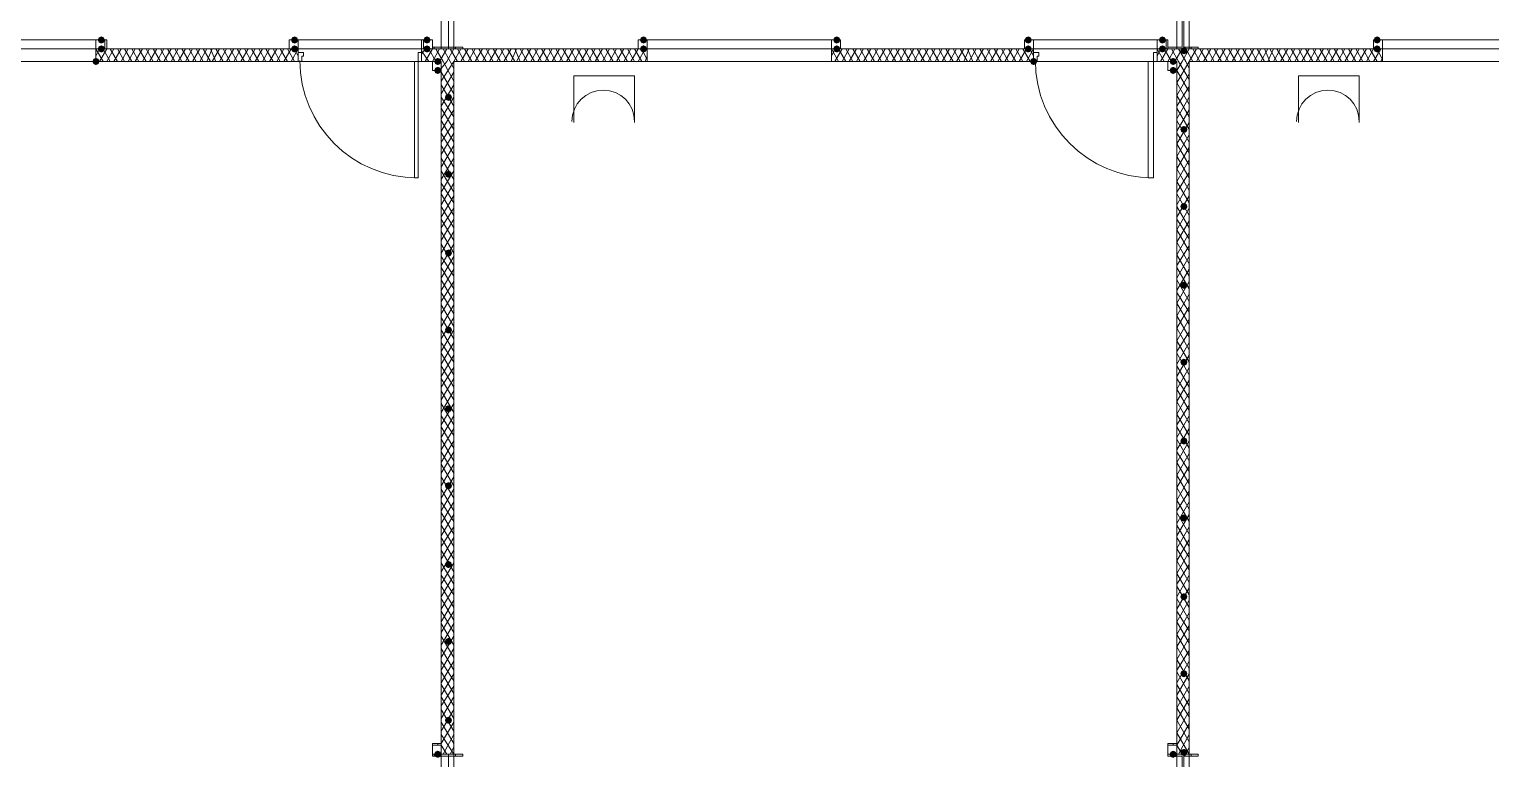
# Model space of a CAD drawing. Header units: millimetres. Extents: x 0 to 420, y 0 to 297.
# Drawn here: x 173.05 to 207.62, y 123.55 to 140.8 of the extents above; entities that cross this region are included whole.
import ezdxf

# ---------------------------------------------------------------- set-up
doc = ezdxf.new("R2010")
doc.units = ezdxf.units.MM

msp = doc.modelspace()

# ---------------------------------------------------------------- hatches: boundary and pattern name
for points in [[(174.836667, 140.546667), (174.811796, 140.486871), (174.752, 140.462), (174.692204, 140.486871), (174.667333, 140.546667), (174.692204, 140.606462), (174.752, 140.631333), (174.811796, 140.606463)], [(174.836667, 140.335), (174.811796, 140.275204), (174.752, 140.250333), (174.692204, 140.275204), (174.667333, 140.335), (174.692204, 140.394796), (174.752, 140.419667), (174.811796, 140.394796)], [(179.408667, 140.546667), (179.383796, 140.486871), (179.324, 140.462), (179.264204, 140.486871), (179.239333, 140.546667), (179.264204, 140.606462), (179.324, 140.631333), (179.383796, 140.606463)], [(179.408667, 140.335), (179.383796, 140.275204), (179.324, 140.250333), (179.264204, 140.275204), (179.239333, 140.335), (179.264204, 140.394796), (179.324, 140.419667), (179.383796, 140.394796)], [(182.541333, 140.546667), (182.516462, 140.486871), (182.456667, 140.462), (182.396871, 140.486871), (182.372, 140.546667), (182.396871, 140.606462), (182.456667, 140.631333), (182.516462, 140.606463)], [(182.541333, 140.335), (182.516462, 140.275204), (182.456667, 140.250333), (182.396871, 140.275204), (182.372, 140.335), (182.396871, 140.394796), (182.456667, 140.419667), (182.516462, 140.394796)], [(187.663667, 140.546667), (187.638796, 140.486871), (187.579, 140.462), (187.519204, 140.486871), (187.494333, 140.546667), (187.519204, 140.606462), (187.579, 140.631333), (187.638796, 140.606463)], [(187.663667, 140.335), (187.638796, 140.275204), (187.579, 140.250333), (187.519204, 140.275204), (187.494333, 140.335), (187.519204, 140.394796), (187.579, 140.419667), (187.638796, 140.394796)], [(192.235667, 140.546667), (192.210796, 140.486871), (192.151, 140.462), (192.091204, 140.486871), (192.066333, 140.546667), (192.091204, 140.606462), (192.151, 140.631333), (192.210796, 140.606463)], [(192.235667, 140.335), (192.210796, 140.275204), (192.151, 140.250333), (192.091204, 140.275204), (192.066333, 140.335), (192.091204, 140.394796), (192.151, 140.419667), (192.210796, 140.394796)], [(196.765333, 140.546667), (196.740462, 140.486871), (196.680667, 140.462), (196.620871, 140.486871), (196.596, 140.546667), (196.620871, 140.606462), (196.680667, 140.631333), (196.740462, 140.606463)], [(196.765333, 140.335), (196.740462, 140.275204), (196.680667, 140.250333), (196.620871, 140.275204), (196.596, 140.335), (196.620871, 140.394796), (196.680667, 140.419667), (196.740462, 140.394796)], [(199.940333, 140.546667), (199.915462, 140.486871), (199.855667, 140.462), (199.795871, 140.486871), (199.771, 140.546667), (199.795871, 140.606462), (199.855667, 140.631333), (199.915462, 140.606463)], [(199.940333, 140.335), (199.915462, 140.275204), (199.855667, 140.250333), (199.795871, 140.275204), (199.771, 140.335), (199.795871, 140.394796), (199.855667, 140.419667), (199.915462, 140.394796)], [(205.020333, 140.546667), (204.995462, 140.486871), (204.935667, 140.462), (204.875871, 140.486871), (204.851, 140.546667), (204.875871, 140.606462), (204.935667, 140.631333), (204.995462, 140.606463)], [(205.020333, 140.335), (204.995462, 140.275204), (204.935667, 140.250333), (204.875871, 140.275204), (204.851, 140.335), (204.875871, 140.394796), (204.935667, 140.419667), (204.995462, 140.394796)], [(174.709667, 140.038667), (174.684796, 139.978871), (174.625, 139.954), (174.565204, 139.978871), (174.540333, 140.038667), (174.565204, 140.098462), (174.625, 140.123333), (174.684796, 140.098463)], [(182.795333, 140.038667), (182.770462, 139.978871), (182.710667, 139.954), (182.650871, 139.978871), (182.626, 140.038667), (182.650871, 140.098462), (182.710667, 140.123333), (182.770462, 140.098463)], [(196.892333, 140.038667), (196.867462, 139.978871), (196.807667, 139.954), (196.747871, 139.978871), (196.723, 140.038667), (196.747871, 140.098462), (196.807667, 140.123333), (196.867462, 140.098463)], [(200.194333, 140.038667), (200.169463, 139.978871), (200.109667, 139.954), (200.049871, 139.978871), (200.025, 140.038667), (200.049871, 140.098462), (200.109667, 140.123333), (200.169462, 140.098463)], [(200.448333, 140.292667), (200.423463, 140.232871), (200.363667, 140.208), (200.303871, 140.232871), (200.279, 140.292667), (200.303871, 140.352462), (200.363667, 140.377333), (200.423462, 140.352463)], [(182.795333, 139.827), (182.770462, 139.767204), (182.710667, 139.742333), (182.650871, 139.767204), (182.626, 139.827), (182.650871, 139.886796), (182.710667, 139.911667), (182.770462, 139.886796)], [(200.194333, 139.827), (200.169463, 139.767204), (200.109667, 139.742333), (200.049871, 139.767204), (200.025, 139.827), (200.049871, 139.886796), (200.109667, 139.911667), (200.169462, 139.886796)], [(183.049333, 139.192), (183.024463, 139.132204), (182.964667, 139.107333), (182.904871, 139.132204), (182.88, 139.192), (182.904871, 139.251796), (182.964667, 139.276667), (183.024462, 139.251796)], [(200.448333, 138.43), (200.423463, 138.370204), (200.363667, 138.345333), (200.303871, 138.370204), (200.279, 138.43), (200.303871, 138.489796), (200.363667, 138.514667), (200.423462, 138.489796)], [(183.049333, 137.371667), (183.024463, 137.311871), (182.964667, 137.287), (182.904871, 137.311871), (182.88, 137.371667), (182.904871, 137.431462), (182.964667, 137.456333), (183.024462, 137.431463)], [(200.448333, 136.609667), (200.423463, 136.549871), (200.363667, 136.525), (200.303871, 136.549871), (200.279, 136.609667), (200.303871, 136.669462), (200.363667, 136.694333), (200.423462, 136.669463)], [(183.049333, 135.509), (183.024463, 135.449204), (182.964667, 135.424333), (182.904871, 135.449204), (182.88, 135.509), (182.904871, 135.568796), (182.964667, 135.593667), (183.024462, 135.568796)], [(200.448333, 134.747), (200.423463, 134.687204), (200.363667, 134.662333), (200.303871, 134.687204), (200.279, 134.747), (200.303871, 134.806796), (200.363667, 134.831667), (200.423462, 134.806796)], [(183.049333, 133.688667), (183.024463, 133.628871), (182.964667, 133.604), (182.904871, 133.628871), (182.88, 133.688667), (182.904871, 133.748462), (182.964667, 133.773333), (183.024462, 133.748463)], [(200.448333, 132.926667), (200.423463, 132.866871), (200.363667, 132.842), (200.303871, 132.866871), (200.279, 132.926667), (200.303871, 132.986462), (200.363667, 133.011333), (200.423462, 132.986463)], [(183.049333, 131.826), (183.024463, 131.766204), (182.964667, 131.741333), (182.904871, 131.766204), (182.88, 131.826), (182.904871, 131.885796), (182.964667, 131.910667), (183.024462, 131.885796)], [(200.448333, 131.064), (200.423463, 131.004204), (200.363667, 130.979333), (200.303871, 131.004204), (200.279, 131.064), (200.303871, 131.123796), (200.363667, 131.148667), (200.423462, 131.123796)], [(183.049333, 130.005667), (183.024463, 129.945871), (182.964667, 129.921), (182.904871, 129.945871), (182.88, 130.005667), (182.904871, 130.065462), (182.964667, 130.090333), (183.024462, 130.065463)], [(200.448333, 129.243667), (200.423463, 129.183871), (200.363667, 129.159), (200.303871, 129.183871), (200.279, 129.243667), (200.303871, 129.303462), (200.363667, 129.328333), (200.423462, 129.303463)], [(183.049333, 128.143), (183.024463, 128.083204), (182.964667, 128.058333), (182.904871, 128.083204), (182.88, 128.143), (182.904871, 128.202796), (182.964667, 128.227667), (183.024462, 128.202796)], [(200.448333, 127.381), (200.423463, 127.321204), (200.363667, 127.296333), (200.303871, 127.321204), (200.279, 127.381), (200.303871, 127.440796), (200.363667, 127.465667), (200.423462, 127.440796)], [(183.049333, 126.322667), (183.024463, 126.262871), (182.964667, 126.238), (182.904871, 126.262871), (182.88, 126.322667), (182.904871, 126.382462), (182.964667, 126.407333), (183.024462, 126.382463)], [(200.448333, 125.560667), (200.423463, 125.500871), (200.363667, 125.476), (200.303871, 125.500871), (200.279, 125.560667), (200.303871, 125.620462), (200.363667, 125.645333), (200.423462, 125.620463)], [(183.049333, 124.46), (183.024463, 124.400204), (182.964667, 124.375333), (182.904871, 124.400204), (182.88, 124.46), (182.904871, 124.519796), (182.964667, 124.544667), (183.024462, 124.519796)], [(182.795333, 123.655667), (182.770462, 123.595871), (182.710667, 123.571), (182.650871, 123.595871), (182.626, 123.655667), (182.650871, 123.715462), (182.710667, 123.740333), (182.770462, 123.715463)], [(200.194333, 123.655667), (200.169463, 123.595871), (200.109667, 123.571), (200.049871, 123.595871), (200.025, 123.655667), (200.049871, 123.715462), (200.109667, 123.740333), (200.169462, 123.715463)], [(200.448333, 123.698), (200.423463, 123.638204), (200.363667, 123.613333), (200.303871, 123.638204), (200.279, 123.698), (200.303871, 123.757796), (200.363667, 123.782667), (200.423462, 123.757796)]]:
    msp.add_hatch(color=7).paths.add_polyline_path(points, flags=0)

# ---------------------------------------------------------------- linework, layer by layer
at = {"color": 7, "lineweight": 0}
for points in [[(182.795333, 151.468667), (165.692667, 151.468667), (165.692667, 140.335), (182.795333, 140.335)], [(200.194333, 140.335), (200.194333, 151.468667), (183.091667, 151.468667), (183.091667, 140.335)], [(200.490667, 151.468667), (200.490667, 140.335), (217.593333, 140.335), (217.593333, 151.468667)], [(183.303333, 141.054667), (182.583667, 141.054667), (182.583667, 141.012333), (182.964667, 141.012333), (182.964667, 140.377333), (182.583667, 140.377333), (182.583667, 140.335), (183.303333, 140.335), (183.303333, 140.377333), (182.964667, 140.377333), (182.964667, 141.012333), (183.303333, 141.012333)], [(200.702333, 141.054667), (199.982667, 141.054667), (199.982667, 141.012333), (200.321333, 141.012333), (200.321333, 140.377333), (199.982667, 140.377333), (199.982667, 140.335), (200.702333, 140.335), (200.702333, 140.377333), (200.363667, 140.377333), (200.363667, 141.012333), (200.702333, 141.012333)], [(179.197, 140.546667), (179.408667, 140.546667), (179.408667, 140.335), (179.197, 140.335), (179.197, 140.546667), (179.408667, 140.546667), (179.408667, 140.335), (179.197, 140.335)], [(182.329667, 140.546667), (182.583667, 140.546667), (182.583667, 140.335), (182.329667, 140.335)], [(182.372, 140.546667), (182.372, 140.335), (182.583667, 140.335), (182.583667, 140.546667)], [(187.452, 140.546667), (187.663667, 140.546667), (187.663667, 140.335), (187.452, 140.335), (187.452, 140.546667), (187.663667, 140.546667), (187.663667, 140.335), (187.452, 140.335)], [(196.596, 140.546667), (196.807667, 140.546667), (196.807667, 140.335), (196.596, 140.335), (196.596, 140.546667), (196.807667, 140.546667), (196.807667, 140.335), (196.596, 140.335)], [(204.851, 140.546667), (205.062667, 140.546667), (205.062667, 140.335), (204.851, 140.335), (204.851, 140.546667), (205.062667, 140.546667), (205.062667, 140.335), (204.851, 140.335)], [(179.535667, 140.250333), (179.535667, 140.165667), (179.493333, 140.165667), (179.493333, 140.038667), (179.408667, 140.038667), (179.408667, 140.250333)], [(179.408667, 140.038667), (179.408667, 140.250333)], [(182.329667, 140.250333), (182.329667, 140.038667), (182.245, 140.038667), (182.245, 140.165667), (182.245, 140.250333)], [(182.329667, 140.038667), (182.329667, 140.250333)], [(196.934667, 140.250333), (196.934667, 140.165667), (196.892333, 140.165667), (196.892333, 140.038667), (196.807667, 140.038667), (196.807667, 140.250333)], [(196.807667, 140.038667), (196.807667, 140.250333)], [(199.728667, 140.250333), (199.728667, 140.038667), (199.644, 140.038667), (199.644, 140.165667), (199.644, 140.250333)], [(199.728667, 140.038667), (199.728667, 140.250333)], [(165.692667, 105.537), (182.795333, 105.537), (182.795333, 140.038667), (179.112333, 140.038667), (165.946667, 140.038667), (165.692667, 140.038667)], [(182.245, 137.287), (182.245, 140.038667), (182.160333, 140.038667), (182.160333, 137.287)], [(182.795333, 140.038667), (182.583667, 140.038667), (182.583667, 139.827), (182.795333, 139.827), (182.795333, 140.038667), (182.583667, 140.038667), (182.583667, 139.827), (182.795333, 139.827)], [(183.091667, 105.537), (200.194333, 105.537), (200.194333, 140.038667), (196.511333, 140.038667), (183.345667, 140.038667), (183.091667, 140.038667)], [(199.644, 137.287), (199.644, 140.038667), (199.517, 140.038667), (199.517, 137.287)], [(200.194333, 140.038667), (199.982667, 140.038667), (199.982667, 139.827), (200.194333, 139.827), (200.194333, 140.038667), (199.982667, 140.038667), (199.982667, 139.827), (200.194333, 139.827)], [(217.593333, 105.537), (217.593333, 140.038667), (213.910333, 140.038667), (200.744667, 140.038667), (200.490667, 140.038667), (200.490667, 105.537)], [(182.795333, 123.909667), (182.583667, 123.909667), (182.583667, 123.655667), (182.795333, 123.655667)], [(182.795333, 123.867333), (182.795333, 123.655667), (182.583667, 123.655667), (182.583667, 123.867333)], [(200.194333, 123.909667), (199.982667, 123.909667), (199.982667, 123.655667), (200.194333, 123.655667)], [(200.194333, 123.867333), (200.194333, 123.655667), (199.982667, 123.655667), (199.982667, 123.867333)], [(183.303333, 122.936), (182.583667, 122.936), (182.583667, 122.978333), (182.964667, 122.978333), (182.964667, 123.613333), (182.583667, 123.613333), (182.583667, 123.655667), (183.303333, 123.655667), (183.303333, 123.613333), (182.964667, 123.613333), (182.964667, 122.978333), (183.303333, 122.978333)], [(200.702333, 122.936), (199.982667, 122.936), (199.982667, 122.978333), (200.321333, 122.978333), (200.321333, 123.613333), (199.982667, 123.613333), (199.982667, 123.655667), (200.702333, 123.655667), (200.702333, 123.613333), (200.363667, 123.613333), (200.363667, 122.978333), (200.702333, 122.978333)]]:
    msp.add_lwpolyline(points, close=True, dxfattribs=at)
for points in [[(182.964667, 141.054667), (182.964667, 140.335)], [(200.363667, 141.054667), (200.363667, 140.335)], [(172.466, 140.546667), (174.625, 140.546667), (174.836667, 140.546667), (174.836667, 140.335), (174.625, 140.335), (174.625, 140.546667), (174.879, 140.546667), (174.879, 140.335), (174.625, 140.335), (174.625, 140.546667), (174.625, 140.462)], [(172.466, 140.335), (174.625, 140.335), (174.625, 140.462)], [(180.890333, 140.546667), (179.408667, 140.546667), (179.408667, 140.462)], [(179.408667, 140.462), (179.408667, 140.335), (180.890333, 140.335)], [(182.329667, 140.462), (182.329667, 140.546667), (180.890333, 140.546667)], [(180.890333, 140.335), (182.329667, 140.335), (182.329667, 140.462)], [(189.865, 140.546667), (187.663667, 140.546667), (187.663667, 140.462)], [(187.663667, 140.462), (187.663667, 140.335), (189.865, 140.335)], [(189.865, 140.546667), (192.024, 140.546667), (192.235667, 140.546667), (192.235667, 140.335), (192.024, 140.335), (192.024, 140.546667), (192.235667, 140.546667), (192.235667, 140.335), (192.024, 140.335), (192.024, 140.546667), (192.024, 140.462)], [(189.865, 140.335), (192.024, 140.335), (192.024, 140.462)], [(198.289333, 140.546667), (196.807667, 140.546667), (196.807667, 140.462)], [(196.807667, 140.462), (196.807667, 140.335), (198.289333, 140.335)], [(198.289333, 140.546667), (199.728667, 140.546667), (199.940333, 140.546667), (199.940333, 140.335), (199.728667, 140.335), (199.728667, 140.546667), (199.982667, 140.546667), (199.982667, 140.335), (199.728667, 140.335), (199.728667, 140.546667), (199.728667, 140.462)], [(198.289333, 140.335), (199.728667, 140.335), (199.728667, 140.462)], [(207.221667, 140.546667), (205.062667, 140.546667), (205.062667, 140.462)], [(205.062667, 140.462), (205.062667, 140.335), (207.221667, 140.335)], [(207.221667, 140.546667), (209.423, 140.546667), (209.634667, 140.546667), (209.634667, 140.335), (209.423, 140.335), (209.423, 140.546667), (209.634667, 140.546667), (209.634667, 140.335), (209.423, 140.335), (209.423, 140.546667), (209.423, 140.462)], [(207.221667, 140.335), (209.423, 140.335), (209.423, 140.462)], [(174.625, 140.165667), (174.709667, 140.335)], [(174.794333, 140.038667), (174.625, 140.335)], [(174.625, 140.335), (174.625, 140.038667)], [(174.625, 140.335), (174.625, 140.038667)], [(179.408667, 140.335), (174.625, 140.335)], [(174.709667, 140.038667), (174.879, 140.335)], [(174.963667, 140.038667), (174.794333, 140.335)], [(174.879, 140.038667), (175.048333, 140.335)], [(175.133, 140.038667), (174.963667, 140.335)], [(175.048333, 140.038667), (175.217667, 140.335)], [(175.302333, 140.038667), (175.133, 140.335)], [(175.217667, 140.038667), (175.387, 140.335)], [(175.471667, 140.038667), (175.302333, 140.335)], [(175.387, 140.038667), (175.556333, 140.335)], [(175.641, 140.038667), (175.471667, 140.335)], [(175.556333, 140.038667), (175.725667, 140.335)], [(175.810333, 140.038667), (175.641, 140.335)], [(175.725667, 140.038667), (175.895, 140.335)], [(175.979667, 140.038667), (175.810333, 140.335)], [(175.895, 140.038667), (176.064333, 140.335)], [(176.149, 140.038667), (175.979667, 140.335)], [(176.064333, 140.038667), (176.233667, 140.335)], [(176.318333, 140.038667), (176.149, 140.335)], [(176.233667, 140.038667), (176.403, 140.335)], [(176.487667, 140.038667), (176.318333, 140.335)], [(176.403, 140.038667), (176.572333, 140.335)], [(176.657, 140.038667), (176.487667, 140.335)], [(176.572333, 140.038667), (176.741667, 140.335)], [(176.826333, 140.038667), (176.657, 140.335)], [(176.741667, 140.038667), (176.911, 140.335)], [(176.995667, 140.038667), (176.826333, 140.335)], [(176.911, 140.038667), (177.080333, 140.335)], [(177.165, 140.038667), (176.995667, 140.335)], [(177.080333, 140.038667), (177.249667, 140.335)], [(177.334333, 140.038667), (177.165, 140.335)], [(177.249667, 140.038667), (177.376667, 140.335)], [(177.461333, 140.038667), (177.334333, 140.335)], [(177.376667, 140.038667), (177.546, 140.335)], [(177.630667, 140.038667), (177.461333, 140.335)], [(177.546, 140.038667), (177.715333, 140.335)], [(177.8, 140.038667), (177.630667, 140.335)], [(177.715333, 140.038667), (177.884667, 140.335)], [(177.969333, 140.038667), (177.8, 140.335)], [(177.884667, 140.038667), (178.054, 140.335)], [(178.138667, 140.038667), (177.969333, 140.335)], [(178.054, 140.038667), (178.223333, 140.335)], [(178.308, 140.038667), (178.138667, 140.335)], [(178.223333, 140.038667), (178.392667, 140.335)], [(178.477333, 140.038667), (178.308, 140.335)], [(178.392667, 140.038667), (178.562, 140.335)], [(178.646667, 140.038667), (178.477333, 140.335)], [(178.562, 140.038667), (178.731333, 140.335)], [(178.816, 140.038667), (178.646667, 140.335)], [(178.731333, 140.038667), (178.900667, 140.335)], [(178.985333, 140.038667), (178.816, 140.335)], [(178.900667, 140.038667), (179.07, 140.335)], [(179.154667, 140.038667), (178.985333, 140.335)], [(179.07, 140.038667), (179.239333, 140.335)], [(179.324, 140.038667), (179.154667, 140.335)], [(179.239333, 140.038667), (179.408667, 140.335)], [(179.408667, 140.165667), (179.324, 140.335)], [(179.408667, 140.335), (179.408667, 140.250333), (179.408667, 140.038667)], [(179.408667, 140.335), (179.408667, 140.250333)], [(179.408667, 140.038667), (179.408667, 140.081)], [(179.451, 140.059833), (179.465316, 139.776325), (179.507334, 139.501006), (179.57566, 139.235272), (179.668901, 138.980515), (179.785663, 138.73813), (179.924552, 138.509509), (180.084176, 138.296048), (180.263139, 138.099139), (180.460048, 137.920176), (180.673509, 137.760552), (180.90213, 137.621663), (181.144515, 137.504901), (181.399272, 137.41166), (181.665006, 137.343334), (181.940325, 137.301316), (182.223833, 137.287)], [(182.329667, 140.208), (182.414333, 140.335)], [(182.329667, 140.335), (182.329667, 140.250333), (182.329667, 140.038667)], [(182.329667, 140.335), (182.329667, 140.250333)], [(187.663667, 140.335), (182.329667, 140.335)], [(182.499, 140.038667), (182.329667, 140.292667)], [(182.414333, 140.038667), (182.583667, 140.335)], [(182.668333, 140.038667), (182.499, 140.335)], [(182.583667, 140.038667), (182.753, 140.335)], [(182.626, 140.377333), (182.626, 140.335)], [(182.837667, 140.038667), (182.668333, 140.335)], [(182.753, 140.038667), (182.922333, 140.335)], [(182.795333, 140.377333), (182.795333, 140.335)], [(183.007, 140.038667), (182.837667, 140.335)], [(182.922333, 140.038667), (183.091667, 140.335)], [(183.176333, 140.038667), (183.007, 140.335)], [(183.091667, 140.038667), (183.261, 140.335)], [(183.134, 140.377333), (183.134, 140.335)], [(183.345667, 140.038667), (183.176333, 140.335)], [(183.261, 140.038667), (183.430333, 140.335)], [(183.303333, 140.377333), (183.303333, 140.335)], [(183.515, 140.038667), (183.345667, 140.335)], [(183.430333, 140.038667), (183.599667, 140.335)], [(183.684333, 140.038667), (183.515, 140.335)], [(183.599667, 140.038667), (183.769, 140.335)], [(183.853667, 140.038667), (183.684333, 140.335)], [(183.769, 140.038667), (183.938333, 140.335)], [(184.023, 140.038667), (183.853667, 140.335)], [(183.938333, 140.038667), (184.107667, 140.335)], [(184.192333, 140.038667), (184.023, 140.335)], [(184.107667, 140.038667), (184.277, 140.335)], [(184.361667, 140.038667), (184.192333, 140.335)], [(184.277, 140.038667), (184.446333, 140.335)], [(184.531, 140.038667), (184.361667, 140.335)], [(184.446333, 140.038667), (184.573333, 140.335)], [(184.658, 140.038667), (184.531, 140.335)], [(184.573333, 140.038667), (184.742667, 140.335)], [(184.827333, 140.038667), (184.658, 140.335)], [(184.742667, 140.038667), (184.912, 140.335)], [(184.996667, 140.038667), (184.827333, 140.335)], [(184.912, 140.038667), (185.081333, 140.335)], [(185.166, 140.038667), (184.996667, 140.335)], [(185.081333, 140.038667), (185.250667, 140.335)], [(185.335333, 140.038667), (185.166, 140.335)], [(185.250667, 140.038667), (185.42, 140.335)], [(185.504667, 140.038667), (185.335333, 140.335)], [(185.42, 140.038667), (185.589333, 140.335)], [(185.674, 140.038667), (185.504667, 140.335)], [(185.589333, 140.038667), (185.758667, 140.335)], [(185.843333, 140.038667), (185.674, 140.335)], [(185.758667, 140.038667), (185.928, 140.335)], [(186.012667, 140.038667), (185.843333, 140.335)], [(185.928, 140.038667), (186.097333, 140.335)], [(186.182, 140.038667), (186.012667, 140.335)], [(186.097333, 140.038667), (186.266667, 140.335)], [(186.351333, 140.038667), (186.182, 140.335)], [(186.266667, 140.038667), (186.436, 140.335)], [(186.520667, 140.038667), (186.351333, 140.335)], [(186.436, 140.038667), (186.605333, 140.335)], [(186.69, 140.038667), (186.520667, 140.335)], [(186.605333, 140.038667), (186.774667, 140.335)], [(186.859333, 140.038667), (186.69, 140.335)], [(186.774667, 140.038667), (186.944, 140.335)], [(187.028667, 140.038667), (186.859333, 140.335)], [(186.944, 140.038667), (187.113333, 140.335)], [(187.198, 140.038667), (187.028667, 140.335)], [(187.113333, 140.038667), (187.282667, 140.335)], [(187.367333, 140.038667), (187.198, 140.335)], [(187.282667, 140.038667), (187.452, 140.335)], [(187.536667, 140.038667), (187.367333, 140.335)], [(187.452, 140.038667), (187.621333, 140.335)], [(187.663667, 140.081), (187.536667, 140.335)], [(187.621333, 140.038667), (187.663667, 140.165667)], [(187.663667, 140.335), (187.663667, 140.038667)], [(187.663667, 140.335), (187.663667, 140.038667)], [(192.024, 140.165667), (192.108667, 140.335)], [(192.193333, 140.038667), (192.024, 140.335)], [(192.024, 140.335), (192.024, 140.038667)], [(192.024, 140.335), (192.024, 140.038667)], [(196.807667, 140.335), (192.024, 140.335)], [(192.024, 140.038667), (192.024, 140.081)], [(192.108667, 140.038667), (192.278, 140.335)], [(192.362667, 140.038667), (192.193333, 140.335)], [(192.278, 140.038667), (192.447333, 140.335)], [(192.532, 140.038667), (192.362667, 140.335)], [(192.447333, 140.038667), (192.616667, 140.335)], [(192.701333, 140.038667), (192.532, 140.335)], [(192.616667, 140.038667), (192.786, 140.335)], [(192.870667, 140.038667), (192.701333, 140.335)], [(192.786, 140.038667), (192.955333, 140.335)], [(193.04, 140.038667), (192.870667, 140.335)], [(192.955333, 140.038667), (193.124667, 140.335)], [(193.209333, 140.038667), (193.04, 140.335)], [(193.124667, 140.038667), (193.294, 140.335)], [(193.378667, 140.038667), (193.209333, 140.335)], [(193.294, 140.038667), (193.463333, 140.335)], [(193.548, 140.038667), (193.378667, 140.335)], [(193.463333, 140.038667), (193.632667, 140.335)], [(193.717333, 140.038667), (193.548, 140.335)], [(193.632667, 140.038667), (193.802, 140.335)], [(193.886667, 140.038667), (193.717333, 140.335)], [(193.802, 140.038667), (193.971333, 140.335)], [(194.056, 140.038667), (193.886667, 140.335)], [(193.971333, 140.038667), (194.140667, 140.335)], [(194.225333, 140.038667), (194.056, 140.335)], [(194.140667, 140.038667), (194.31, 140.335)], [(194.394667, 140.038667), (194.225333, 140.335)], [(194.31, 140.038667), (194.479333, 140.335)], [(194.564, 140.038667), (194.394667, 140.335)], [(194.479333, 140.038667), (194.648667, 140.335)], [(194.733333, 140.038667), (194.564, 140.335)], [(194.648667, 140.038667), (194.818, 140.335)], [(194.902667, 140.038667), (194.733333, 140.335)], [(194.818, 140.038667), (194.987333, 140.335)], [(195.072, 140.038667), (194.902667, 140.335)], [(194.987333, 140.038667), (195.156667, 140.335)], [(195.241333, 140.038667), (195.072, 140.335)], [(195.156667, 140.038667), (195.283667, 140.335)], [(195.368333, 140.038667), (195.241333, 140.335)], [(195.283667, 140.038667), (195.453, 140.335)], [(195.537667, 140.038667), (195.368333, 140.335)], [(195.453, 140.038667), (195.622333, 140.335)], [(195.707, 140.038667), (195.537667, 140.335)], [(195.622333, 140.038667), (195.791667, 140.335)], [(195.876333, 140.038667), (195.707, 140.335)], [(195.791667, 140.038667), (195.961, 140.335)], [(196.045667, 140.038667), (195.876333, 140.335)], [(195.961, 140.038667), (196.130333, 140.335)], [(196.215, 140.038667), (196.045667, 140.335)], [(196.130333, 140.038667), (196.299667, 140.335)], [(196.384333, 140.038667), (196.215, 140.335)], [(196.299667, 140.038667), (196.469, 140.335)], [(196.553667, 140.038667), (196.384333, 140.335)], [(196.469, 140.038667), (196.638333, 140.335)], [(196.723, 140.038667), (196.553667, 140.335)], [(196.638333, 140.038667), (196.807667, 140.335)], [(196.807667, 140.165667), (196.723, 140.335)], [(196.807667, 140.335), (196.807667, 140.250333), (196.807667, 140.038667)], [(196.807667, 140.335), (196.807667, 140.250333)], [(196.85, 140.059833), (196.864316, 139.776325), (196.906334, 139.501006), (196.97466, 139.235272), (197.067901, 138.980515), (197.184663, 138.73813), (197.323552, 138.509509), (197.483176, 138.296048), (197.662139, 138.099139), (197.859048, 137.920176), (198.072509, 137.760552), (198.30113, 137.621663), (198.543515, 137.504901), (198.798272, 137.41166), (199.064006, 137.343334), (199.339325, 137.301316), (199.622833, 137.287)], [(199.728667, 140.165667), (199.813333, 140.335)], [(199.898, 140.038667), (199.728667, 140.335)], [(199.728667, 140.335), (199.728667, 140.250333), (199.728667, 140.038667)], [(199.728667, 140.335), (199.728667, 140.250333)], [(205.062667, 140.335), (199.728667, 140.335)], [(199.813333, 140.038667), (199.982667, 140.335)], [(200.067333, 140.038667), (199.898, 140.335)], [(199.982667, 140.377333), (199.982667, 140.335)], [(199.982667, 140.038667), (200.152, 140.335)], [(200.236667, 140.038667), (200.067333, 140.335)], [(200.152, 140.038667), (200.321333, 140.335)], [(200.194333, 140.377333), (200.194333, 140.335)], [(200.406, 140.038667), (200.236667, 140.335)], [(200.321333, 140.038667), (200.490667, 140.335)], [(200.575333, 140.038667), (200.406, 140.335)], [(200.490667, 140.038667), (200.66, 140.335)], [(200.533, 140.377333), (200.533, 140.335)], [(200.744667, 140.038667), (200.575333, 140.335)], [(200.66, 140.038667), (200.829333, 140.335)], [(200.702333, 140.377333), (200.702333, 140.335)], [(200.914, 140.038667), (200.744667, 140.335)], [(200.829333, 140.038667), (200.998667, 140.335)], [(201.083333, 140.038667), (200.914, 140.335)], [(200.998667, 140.038667), (201.168, 140.335)], [(201.252667, 140.038667), (201.083333, 140.335)], [(201.168, 140.038667), (201.337333, 140.335)], [(201.422, 140.038667), (201.252667, 140.335)], [(201.337333, 140.038667), (201.506667, 140.335)], [(201.591333, 140.038667), (201.422, 140.335)], [(201.506667, 140.038667), (201.676, 140.335)], [(201.760667, 140.038667), (201.591333, 140.335)], [(201.676, 140.038667), (201.845333, 140.335)], [(201.93, 140.038667), (201.760667, 140.335)], [(201.845333, 140.038667), (202.014667, 140.335)], [(202.099333, 140.038667), (201.93, 140.335)], [(202.014667, 140.038667), (202.184, 140.335)], [(202.268667, 140.038667), (202.099333, 140.335)], [(202.184, 140.038667), (202.353333, 140.335)], [(202.395667, 140.038667), (202.268667, 140.335)], [(202.353333, 140.038667), (202.480333, 140.335)], [(202.565, 140.038667), (202.395667, 140.335)], [(202.480333, 140.038667), (202.649667, 140.335)], [(202.734333, 140.038667), (202.565, 140.335)], [(202.649667, 140.038667), (202.819, 140.335)], [(202.903667, 140.038667), (202.734333, 140.335)], [(202.819, 140.038667), (202.988333, 140.335)], [(203.073, 140.038667), (202.903667, 140.335)], [(202.988333, 140.038667), (203.157667, 140.335)], [(203.242333, 140.038667), (203.073, 140.335)], [(203.157667, 140.038667), (203.327, 140.335)], [(203.411667, 140.038667), (203.242333, 140.335)], [(203.327, 140.038667), (203.496333, 140.335)], [(203.581, 140.038667), (203.411667, 140.335)], [(203.496333, 140.038667), (203.665667, 140.335)], [(203.750333, 140.038667), (203.581, 140.335)], [(203.665667, 140.038667), (203.835, 140.335)], [(203.919667, 140.038667), (203.750333, 140.335)], [(203.835, 140.038667), (204.004333, 140.335)], [(204.089, 140.038667), (203.919667, 140.335)], [(204.004333, 140.038667), (204.173667, 140.335)], [(204.258333, 140.038667), (204.089, 140.335)], [(204.173667, 140.038667), (204.343, 140.335)], [(204.427667, 140.038667), (204.258333, 140.335)], [(204.343, 140.038667), (204.512333, 140.335)], [(204.597, 140.038667), (204.427667, 140.335)], [(204.512333, 140.038667), (204.681667, 140.335)], [(204.766333, 140.038667), (204.597, 140.335)], [(204.681667, 140.038667), (204.851, 140.335)], [(204.935667, 140.038667), (204.766333, 140.335)], [(204.851, 140.038667), (205.020333, 140.335)], [(205.062667, 140.081), (204.935667, 140.335)], [(205.020333, 140.038667), (205.062667, 140.123333)], [(205.062667, 140.335), (205.062667, 140.038667)], [(205.062667, 140.335), (205.062667, 140.038667)], [(174.625, 140.038667), (179.408667, 140.038667)], [(182.329667, 140.038667), (182.795333, 140.038667)], [(182.795333, 139.869333), (182.922333, 140.038667)], [(182.795333, 139.573), (183.091667, 140.038667)], [(182.795333, 140.038667), (182.795333, 123.655667), (183.091667, 123.655667), (183.091667, 140.038667)], [(182.795333, 139.276667), (183.091667, 139.784667)], [(183.091667, 139.276667), (182.795333, 139.784667)], [(183.091667, 139.573), (182.837667, 140.038667)], [(183.091667, 139.869333), (183.007, 140.038667)], [(183.091667, 140.038667), (187.663667, 140.038667)], [(192.024, 140.038667), (196.807667, 140.038667)], [(199.728667, 140.038667), (200.194333, 140.038667)], [(200.194333, 139.827), (200.321333, 140.038667)], [(200.194333, 139.530667), (200.490667, 140.038667)], [(200.194333, 140.038667), (200.194333, 123.655667), (200.490667, 123.655667), (200.490667, 140.038667)], [(200.490667, 139.319), (200.194333, 139.827)], [(200.194333, 139.234333), (200.490667, 139.742333)], [(200.490667, 139.615333), (200.236667, 140.038667)], [(200.490667, 139.869333), (200.406, 140.038667)], [(200.490667, 140.038667), (205.062667, 140.038667)], [(182.795333, 138.980333), (183.091667, 139.488333)], [(183.091667, 138.980333), (182.795333, 139.488333)], [(200.490667, 139.022667), (200.194333, 139.530667)], [(200.194333, 138.980333), (200.490667, 139.446)], [(182.795333, 138.684), (183.091667, 139.192)], [(183.091667, 138.726333), (182.795333, 139.192)], [(200.490667, 138.726333), (200.194333, 139.234333)], [(200.194333, 138.684), (200.490667, 139.192)], [(183.091667, 138.43), (182.795333, 138.938)], [(182.795333, 138.387667), (183.091667, 138.895667)], [(200.490667, 138.43), (200.194333, 138.938)], [(200.194333, 138.387667), (200.490667, 138.895667)], [(183.091667, 138.133667), (182.795333, 138.641667)], [(182.795333, 138.133667), (183.091667, 138.599333)], [(182.795333, 137.837333), (183.091667, 138.345333)], [(183.091667, 137.837333), (182.795333, 138.345333)], [(200.490667, 138.133667), (200.194333, 138.641667)], [(200.194333, 138.091333), (200.490667, 138.599333)], [(200.490667, 137.879667), (200.194333, 138.345333)], [(182.795333, 137.541), (183.091667, 138.049)], [(183.091667, 137.541), (182.795333, 138.049)], [(200.194333, 137.795), (200.490667, 138.303)], [(200.490667, 137.583333), (200.194333, 138.091333)], [(200.194333, 137.498667), (200.490667, 138.006667)], [(182.795333, 137.244667), (183.091667, 137.752667)], [(183.091667, 137.244667), (182.795333, 137.752667)], [(200.490667, 137.287), (200.194333, 137.795)], [(200.194333, 137.202333), (200.490667, 137.710333)], [(182.795333, 136.948333), (183.091667, 137.456333)], [(183.091667, 136.948333), (182.795333, 137.456333)], [(200.490667, 136.990667), (200.194333, 137.498667)], [(200.194333, 136.948333), (200.490667, 137.414)], [(182.795333, 136.652), (183.091667, 137.16)], [(183.091667, 136.694333), (182.795333, 137.16)], [(200.490667, 136.694333), (200.194333, 137.202333)], [(200.194333, 136.652), (200.490667, 137.16)], [(183.091667, 136.398), (182.795333, 136.906)], [(182.795333, 136.355667), (183.091667, 136.863667)], [(183.091667, 136.101667), (182.795333, 136.609667)], [(200.490667, 136.398), (200.194333, 136.906)], [(200.194333, 136.355667), (200.490667, 136.863667)], [(200.490667, 136.101667), (200.194333, 136.609667)], [(182.795333, 136.101667), (183.091667, 136.567333)], [(182.795333, 135.805333), (183.091667, 136.313333)], [(183.091667, 135.805333), (182.795333, 136.313333)], [(200.194333, 136.059333), (200.490667, 136.567333)], [(200.490667, 135.847667), (200.194333, 136.313333)], [(200.194333, 135.763), (200.490667, 136.271)], [(182.795333, 135.509), (183.091667, 136.017)], [(183.091667, 135.509), (182.795333, 136.017)], [(200.490667, 135.551333), (200.194333, 136.059333)], [(200.194333, 135.466667), (200.490667, 135.974667)], [(182.795333, 135.212667), (183.091667, 135.720667)], [(183.091667, 135.212667), (182.795333, 135.720667)], [(200.490667, 135.255), (200.194333, 135.763)], [(200.194333, 135.212667), (200.490667, 135.678333)], [(182.795333, 134.916333), (183.091667, 135.424333)], [(183.091667, 134.958667), (182.795333, 135.424333)], [(200.490667, 134.958667), (200.194333, 135.466667)], [(200.194333, 134.916333), (200.490667, 135.424333)], [(183.091667, 134.662333), (182.795333, 135.170333)], [(182.795333, 134.62), (183.091667, 135.128)], [(183.091667, 134.366), (182.795333, 134.874)], [(200.490667, 134.662333), (200.194333, 135.170333)], [(200.194333, 134.62), (200.490667, 135.128)], [(200.490667, 134.366), (200.194333, 134.874)], [(182.795333, 134.366), (183.091667, 134.831667)], [(182.795333, 134.069667), (183.091667, 134.577667)], [(183.091667, 134.069667), (182.795333, 134.577667)], [(200.194333, 134.323667), (200.490667, 134.831667)], [(200.490667, 134.112), (200.194333, 134.577667)], [(200.194333, 134.027333), (200.490667, 134.535333)], [(182.795333, 133.773333), (183.091667, 134.281333)], [(183.091667, 133.773333), (182.795333, 134.281333)], [(200.490667, 133.815667), (200.194333, 134.323667)], [(200.194333, 133.731), (200.490667, 134.239)], [(182.795333, 133.477), (183.091667, 133.985)], [(183.091667, 133.477), (182.795333, 133.985)], [(200.490667, 133.519333), (200.194333, 134.027333)], [(200.194333, 133.434667), (200.490667, 133.942667)], [(182.795333, 133.180667), (183.091667, 133.688667)], [(183.091667, 133.180667), (182.795333, 133.688667)], [(200.490667, 133.223), (200.194333, 133.731)], [(200.194333, 133.180667), (200.490667, 133.646333)], [(182.795333, 132.884333), (183.091667, 133.392333)], [(183.091667, 132.926667), (182.795333, 133.392333)], [(183.091667, 132.630333), (182.795333, 133.138333)], [(200.490667, 132.926667), (200.194333, 133.434667)], [(200.194333, 132.884333), (200.490667, 133.392333)], [(200.490667, 132.630333), (200.194333, 133.138333)], [(182.795333, 132.588), (183.091667, 133.096)], [(183.091667, 132.334), (182.795333, 132.842)], [(182.795333, 132.334), (183.091667, 132.799667)], [(200.194333, 132.588), (200.490667, 133.096)], [(200.490667, 132.334), (200.194333, 132.842)], [(200.194333, 132.291667), (200.490667, 132.799667)], [(182.795333, 132.037667), (183.091667, 132.545667)], [(183.091667, 132.037667), (182.795333, 132.545667)], [(200.490667, 132.08), (200.194333, 132.545667)], [(200.194333, 131.995333), (200.490667, 132.503333)], [(182.795333, 131.741333), (183.091667, 132.249333)], [(183.091667, 131.741333), (182.795333, 132.249333)], [(200.490667, 131.783667), (200.194333, 132.291667)], [(200.194333, 131.699), (200.490667, 132.207)], [(182.795333, 131.445), (183.091667, 131.953)], [(183.091667, 131.445), (182.795333, 131.953)], [(200.490667, 131.487333), (200.194333, 131.995333)], [(200.194333, 131.445), (200.490667, 131.910667)], [(182.795333, 131.148667), (183.091667, 131.656667)], [(183.091667, 131.191), (182.795333, 131.656667)], [(183.091667, 130.894667), (182.795333, 131.402667)], [(200.490667, 131.191), (200.194333, 131.699)], [(200.194333, 131.148667), (200.490667, 131.656667)], [(200.490667, 130.894667), (200.194333, 131.402667)], [(182.795333, 130.852333), (183.091667, 131.360333)], [(183.091667, 130.598333), (182.795333, 131.106333)], [(182.795333, 130.556), (183.091667, 131.064)], [(200.194333, 130.852333), (200.490667, 131.360333)], [(200.490667, 130.598333), (200.194333, 131.106333)], [(200.194333, 130.556), (200.490667, 131.064)], [(182.795333, 130.302), (183.091667, 130.81)], [(183.091667, 130.302), (182.795333, 130.81)], [(200.490667, 130.344333), (200.194333, 130.81)], [(200.194333, 130.259667), (200.490667, 130.767667)], [(182.795333, 130.005667), (183.091667, 130.513667)], [(183.091667, 130.005667), (182.795333, 130.513667)], [(200.490667, 130.048), (200.194333, 130.556)], [(200.194333, 129.963333), (200.490667, 130.471333)], [(182.795333, 129.709333), (183.091667, 130.217333)], [(183.091667, 129.709333), (182.795333, 130.217333)], [(200.490667, 129.751667), (200.194333, 130.259667)], [(200.194333, 129.667), (200.490667, 130.175)], [(182.795333, 129.413), (183.091667, 129.921)], [(183.091667, 129.413), (182.795333, 129.921)], [(200.490667, 129.455333), (200.194333, 129.963333)], [(200.194333, 129.413), (200.490667, 129.878667)], [(200.490667, 129.159), (200.194333, 129.667)], [(182.795333, 129.116667), (183.091667, 129.624667)], [(183.091667, 129.159), (182.795333, 129.624667)], [(183.091667, 128.862667), (182.795333, 129.370667)], [(182.795333, 128.820333), (183.091667, 129.328333)], [(200.194333, 129.116667), (200.490667, 129.624667)], [(200.490667, 128.862667), (200.194333, 129.370667)], [(200.194333, 128.820333), (200.490667, 129.328333)], [(183.091667, 128.566333), (182.795333, 129.074333)], [(182.795333, 128.566333), (183.091667, 129.032)], [(200.490667, 128.566333), (200.194333, 129.074333)], [(200.194333, 128.524), (200.490667, 129.032)], [(182.795333, 128.27), (183.091667, 128.778)], [(183.091667, 128.27), (182.795333, 128.778)], [(200.490667, 128.312333), (200.194333, 128.778)], [(200.194333, 128.227667), (200.490667, 128.735667)], [(182.795333, 127.973667), (183.091667, 128.481667)], [(183.091667, 127.973667), (182.795333, 128.481667)], [(200.490667, 128.016), (200.194333, 128.524)], [(200.194333, 127.931333), (200.490667, 128.439333)], [(182.795333, 127.677333), (183.091667, 128.185333)], [(183.091667, 127.677333), (182.795333, 128.185333)], [(200.490667, 127.719667), (200.194333, 128.227667)], [(200.194333, 127.677333), (200.490667, 128.143)], [(182.795333, 127.381), (183.091667, 127.889)], [(183.091667, 127.423333), (182.795333, 127.889)], [(183.091667, 127.127), (182.795333, 127.635)], [(182.795333, 127.084667), (183.091667, 127.592667)], [(200.490667, 127.423333), (200.194333, 127.931333)], [(200.194333, 127.381), (200.490667, 127.889)], [(200.490667, 127.127), (200.194333, 127.635)], [(200.194333, 127.084667), (200.490667, 127.592667)], [(183.091667, 126.830667), (182.795333, 127.338667)], [(182.795333, 126.788333), (183.091667, 127.296333)], [(200.490667, 126.830667), (200.194333, 127.338667)], [(200.194333, 126.788333), (200.490667, 127.296333)], [(182.795333, 126.534333), (183.091667, 127.042333)], [(183.091667, 126.534333), (182.795333, 127.042333)], [(200.490667, 126.576667), (200.194333, 127.042333)], [(200.194333, 126.492), (200.490667, 127)], [(182.795333, 126.238), (183.091667, 126.746)], [(183.091667, 126.238), (182.795333, 126.746)], [(200.490667, 126.280333), (200.194333, 126.788333)], [(200.194333, 126.195667), (200.490667, 126.703667)], [(182.795333, 125.941667), (183.091667, 126.449667)], [(183.091667, 125.941667), (182.795333, 126.449667)], [(200.490667, 125.984), (200.194333, 126.492)], [(200.194333, 125.899333), (200.490667, 126.407333)], [(182.795333, 125.645333), (183.091667, 126.153333)], [(183.091667, 125.645333), (182.795333, 126.153333)], [(200.490667, 125.687667), (200.194333, 126.195667)], [(200.194333, 125.645333), (200.490667, 126.111)], [(200.490667, 125.391333), (200.194333, 125.899333)], [(182.795333, 125.349), (183.091667, 125.857)], [(183.091667, 125.391333), (182.795333, 125.857)], [(183.091667, 125.095), (182.795333, 125.603)], [(182.795333, 125.052667), (183.091667, 125.560667)], [(200.194333, 125.349), (200.490667, 125.857)], [(200.490667, 125.095), (200.194333, 125.603)], [(200.194333, 125.052667), (200.490667, 125.560667)], [(183.091667, 124.798667), (182.795333, 125.306667)], [(182.795333, 124.798667), (183.091667, 125.264333)], [(200.490667, 124.798667), (200.194333, 125.306667)], [(200.194333, 124.756333), (200.490667, 125.264333)], [(182.795333, 124.502333), (183.091667, 125.010333)], [(183.091667, 124.502333), (182.795333, 125.010333)], [(200.490667, 124.544667), (200.194333, 125.010333)], [(200.194333, 124.46), (200.490667, 124.968)], [(182.795333, 124.206), (183.091667, 124.714)], [(183.091667, 124.206), (182.795333, 124.714)], [(200.490667, 124.248333), (200.194333, 124.756333)], [(200.194333, 124.163667), (200.490667, 124.671667)], [(182.795333, 123.909667), (183.091667, 124.417667)], [(183.091667, 123.909667), (182.795333, 124.417667)], [(200.490667, 123.952), (200.194333, 124.46)], [(200.194333, 123.867333), (200.490667, 124.375333)], [(200.490667, 123.655667), (200.194333, 124.163667)], [(182.710667, 123.909667), (182.710667, 123.867333)], [(183.091667, 123.655667), (182.795333, 124.121333)], [(182.922333, 123.655667), (182.795333, 123.867333)], [(182.837667, 123.655667), (183.091667, 124.121333)], [(183.007, 123.655667), (183.091667, 123.825)], [(200.109667, 123.909667), (200.109667, 123.867333)], [(200.321333, 123.655667), (200.194333, 123.867333)], [(200.236667, 123.655667), (200.490667, 124.121333)], [(200.406, 123.655667), (200.490667, 123.825)], [(182.626, 123.613333), (182.626, 123.655667)], [(182.795333, 123.613333), (182.795333, 123.655667)], [(182.964667, 122.936), (182.964667, 123.655667)], [(183.134, 123.613333), (183.134, 123.655667)], [(183.303333, 123.613333), (183.303333, 123.655667)], [(199.982667, 123.613333), (199.982667, 123.655667)], [(200.194333, 123.613333), (200.194333, 123.655667)], [(200.363667, 122.936), (200.363667, 123.655667)], [(200.533, 123.613333), (200.533, 123.655667)], [(200.702333, 123.613333), (200.702333, 123.655667)]]:
    msp.add_lwpolyline(points, dxfattribs=at)
at = {"color": 6, "lineweight": 0}
for points in [[(187.367333, 138.599333), (187.367333, 139.7), (185.928, 139.7), (185.928, 138.599333)], [(204.512333, 138.599333), (204.512333, 139.7), (203.073, 139.7), (203.073, 138.599333)], [(187.367333, 138.620712), (187.352242, 138.769982), (187.30905, 138.909009), (187.240733, 139.034815), (187.150269, 139.144423), (187.040637, 139.234855), (186.914812, 139.303136), (186.775774, 139.346288), (186.6265, 139.361333), (186.477226, 139.346288), (186.338188, 139.303136), (186.212363, 139.234855), (186.102731, 139.144423), (186.012267, 139.034815), (185.94395, 138.909009), (185.900758, 138.769982), (185.885667, 138.620712)], [(204.512333, 138.620712), (204.497242, 138.769982), (204.45405, 138.909009), (204.385733, 139.034815), (204.295269, 139.144423), (204.185637, 139.234855), (204.059812, 139.303136), (203.920774, 139.346288), (203.7715, 139.361333), (203.622226, 139.346288), (203.483188, 139.303136), (203.357363, 139.234855), (203.247731, 139.144423), (203.157267, 139.034815), (203.08895, 138.909009), (203.045758, 138.769982), (203.030667, 138.620712)]]:
    msp.add_lwpolyline(points, dxfattribs=at)

doc.saveas('drawing.dxf')
